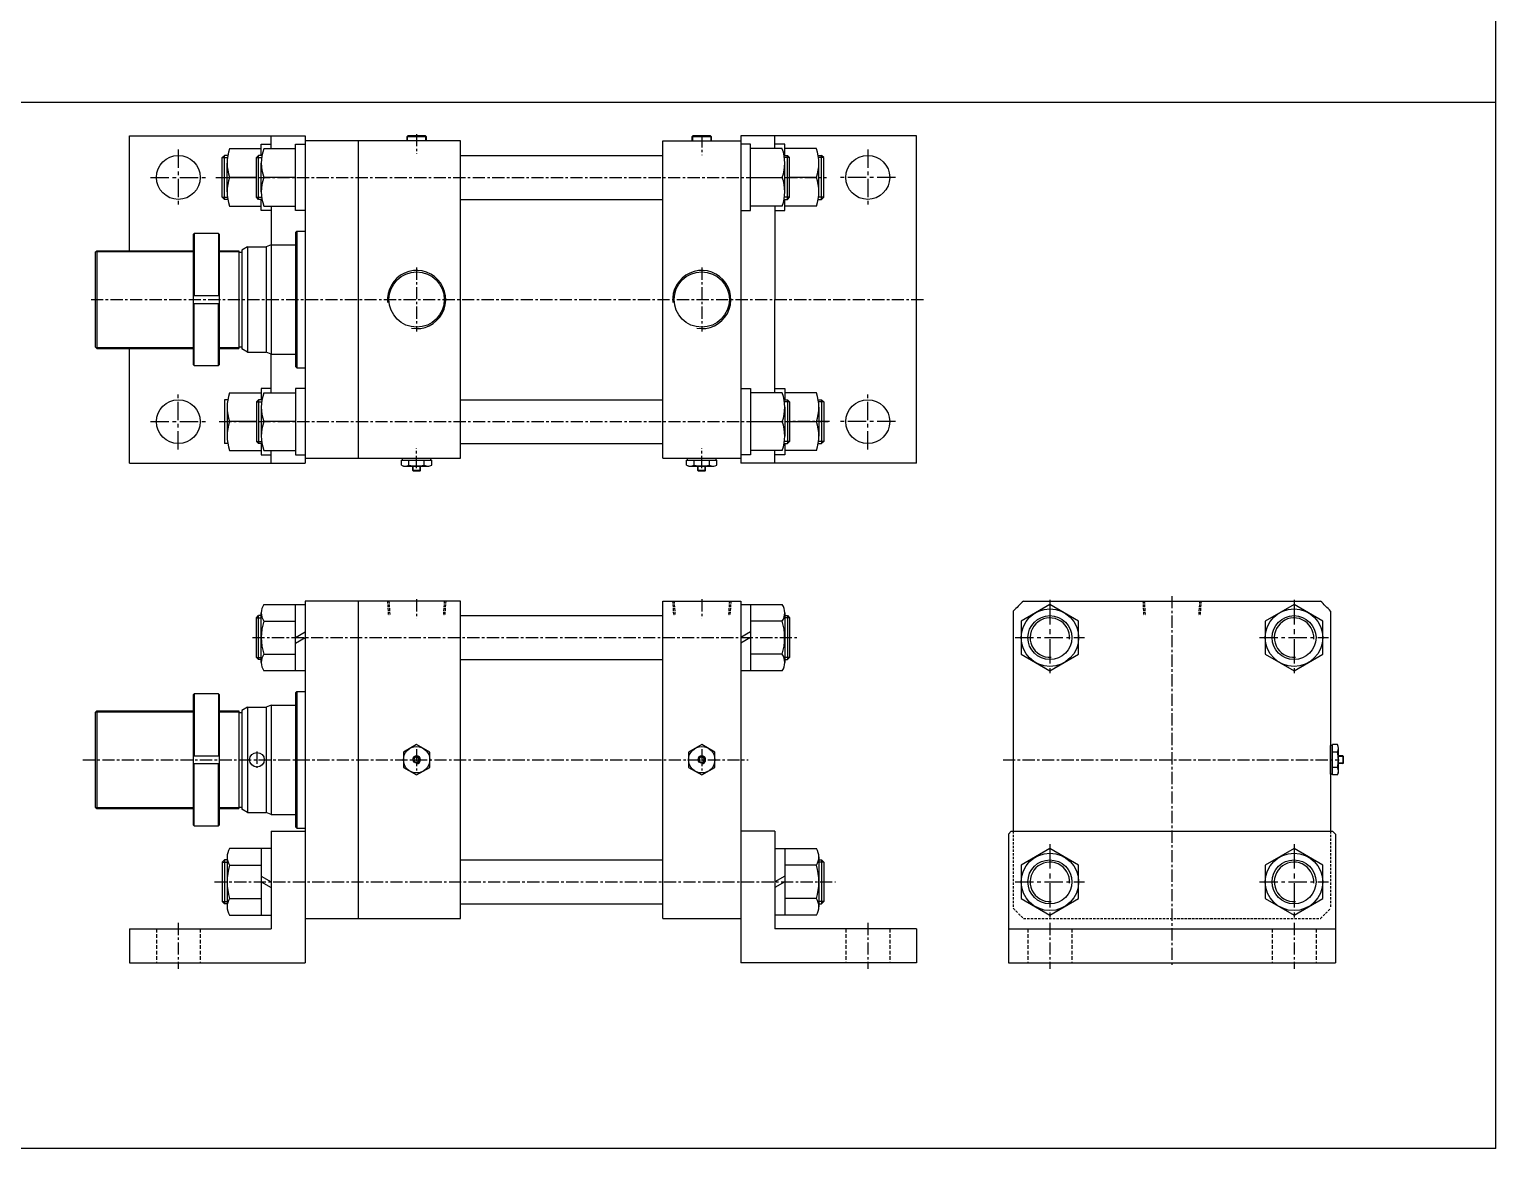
# Model space of a CAD drawing. Extents: x -819 to 7462, y 0 to 3630.
# Drawn here: x 5960 to 7462, y 0 to 1146 of the extents above; entities that cross this region are included whole.
import ezdxf

# ---------------------------------------------------------------- set-up
doc = ezdxf.new("R2010")
doc.units = 0
doc.header["$LTSCALE"] = 10
doc.header["$MEASUREMENT"] = 0
for name, pattern in [('CENTER', [2, 1.25, -0.25, 0.25, -0.25]), ('CENTERX2', [4, 2.5, -0.5, 0.5, -0.5]), ('HIDDEN', [0.375, 0.25, -0.125]), ('HIDDENX2', [0.75, 0.5, -0.25])]:
    doc.linetypes.add(name, pattern=pattern)
doc.layers.get('0').update_dxf_attribs({"linetype": 'CONTINUOUS'})
for name, color, linetype in [('CEN', 1, 'CENTERX2'), ('DIM', 2, 'CONTINUOUS'), ('HID', 2, 'HIDDENX2'), ('ML', 7, 'CONTINUOUS')]:
    doc.layers.add(name, color=color, linetype=linetype)

msp = doc.modelspace()

# ---------------------------------------------------------------- linework, layer by layer
for p, q in [((7461.9, 0), (7461.9, 2291.6)), ((7461.9, 1070.8), (0, 1070.8)), ((7461.9, 0), (0, 0))]:
    msp.add_line(p, q)
at = {"color": 7, "linetype": 'Continuous'}
for p, q in [((6342.3, 704.7), (6342.3, 706.7)), ((6342.3, 706.7), (6371.5, 706.7)), ((6371.5, 704.7), (6371.5, 706.7)), ((6634.3, 704.7), (6634.3, 706.7)), ((6634.3, 706.7), (6663.5, 706.7)), ((6663.5, 704.7), (6663.5, 706.7)), ((6341.3, 699.7), (6341.3, 704.7)), ((6341.3, 704.7), (6347.6, 704.7)), ((6344.5, 698.7), (6369.3, 698.7)), ((6347.6, 704.7), (6372.5, 704.7)), ((6349.1, 699.7), (6349.1, 704.7)), ((6352.9, 699), (6352.9, 699)), ((6352.9, 694.2), (6352.9, 698.7)), ((6352.9, 694.2), (6353.4, 693.7)), ((6360.9, 694.2), (6352.9, 694.2)), ((6353.4, 693.7), (6360.4, 693.7)), ((6360.9, 694.2), (6360.4, 693.7)), ((6360.9, 694.2), (6360.9, 698.7)), ((6364.7, 699.7), (6364.7, 704.7)), ((6372.5, 699.7), (6372.5, 704.7)), ((6633.3, 699.7), (6633.3, 704.7)), ((6633.3, 704.7), (6639.6, 704.7)), ((6636.5, 698.7), (6661.3, 698.7)), ((6639.6, 704.7), (6664.5, 704.7)), ((6641.1, 699.7), (6641.1, 704.7)), ((6644.9, 699), (6644.9, 699)), ((6644.9, 694.2), (6644.9, 698.7)), ((6644.9, 694.2), (6645.4, 693.7)), ((6652.9, 694.2), (6644.9, 694.2)), ((6645.4, 693.7), (6652.4, 693.7)), ((6652.9, 694.2), (6652.4, 693.7)), ((6652.9, 694.2), (6652.9, 698.7)), ((6656.7, 699.7), (6656.7, 704.7)), ((6664.5, 699.7), (6664.5, 704.7)), ((7292.9, 383.5), (7292.9, 412.7)), ((7294.9, 412.7), (7292.9, 412.7)), ((7299.9, 413.7), (7294.9, 413.7)), ((7294.9, 388.9), (7294.9, 413.7)), ((7299.9, 405.9), (7294.9, 405.9)), ((7300.9, 385.7), (7300.9, 410.5)), ((7300.6, 394.1), (7300.6, 394.1)), ((7305.4, 402.1), (7300.9, 402.1)), ((7305.4, 394.1), (7300.9, 394.1)), ((7305.4, 402.1), (7305.9, 401.6)), ((7305.4, 402.1), (7305.4, 394.1)), ((7305.4, 394.1), (7305.9, 394.6)), ((7305.9, 394.6), (7305.9, 401.6)), ((7294.9, 383.5), (7292.9, 383.5)), ((7299.9, 390.3), (7294.9, 390.3)), ((7294.9, 382.5), (7294.9, 388.9)), ((7299.9, 382.5), (7294.9, 382.5))]:
    msp.add_line(p, q, dxfattribs=at)
for points in [[(6343.4, 390.3), (6356.9, 382.5), (6370.4, 390.3), (6370.4, 405.9), (6356.9, 413.7), (6343.4, 405.9)], [(6635.4, 390.3), (6648.9, 382.5), (6662.4, 390.3), (6662.4, 405.9), (6648.9, 413.7), (6635.4, 405.9)], [(6355.4, 400.6), (6354, 398.1), (6355.4, 395.6), (6358.3, 395.6), (6359.8, 398.1), (6358.3, 400.6)], [(6647.4, 400.6), (6646, 398.1), (6647.4, 395.6), (6650.3, 395.6), (6651.8, 398.1), (6650.3, 400.6)]]:
    msp.add_lwpolyline(points, close=True, dxfattribs=at)
for centre, radius in [((6356.9, 398.1), 13.5), ((6648.9, 398.1), 13.5), ((6356.9, 398.1), 3.5), ((6648.9, 398.1), 3.5)]:
    msp.add_circle(centre, radius, dxfattribs=at)
for centre, radius, start, end in [((6344.5, 704.3), 5.62, 235.6158, 270), ((6345.2, 706.9), 8.22, 241.7006, 298.2994), ((6356.9, 730.1), 31.3, 255.6172, 270.0141), ((6356.9, 730.1), 31.3, 269.9859, 284.3828), ((6368.6, 706.9), 8.22, 241.7006, 298.2994), ((6636.5, 704.3), 5.62, 235.6158, 270), ((6637.2, 706.9), 8.22, 241.7006, 298.2994), ((6648.9, 730.1), 31.3, 255.6172, 270.0141), ((6648.9, 730.1), 31.3, 269.9859, 284.3828), ((6660.6, 706.9), 8.22, 241.7006, 298.2994), ((7292.7, 409.8), 8.22, 331.7006, 28.2994), ((7269.5, 398.1), 31.3, 359.9859, 14.3828), ((7269.5, 398.1), 31.3, 345.6172, 0.0141), ((7292.7, 386.4), 8.22, 331.7006, 28.2994), ((7295.3, 385.7), 5.62, 325.6158, 0)]:
    msp.add_arc(centre, radius, start, end, dxfattribs=at)
at = {"layer": 'CEN', "linetype": 'CENTER', "ltscale": 1.5}
for p, q in [((6112.9, 1022.7), (6112.9, 965.7)), ((6818.9, 1022.7), (6818.9, 965.7)), ((6084.4, 994.2), (6141.4, 994.2)), ((6847.4, 994.2), (6790.4, 994.2)), ((6112.9, 715.7), (6112.9, 772.7)), ((6818.9, 715.7), (6818.9, 772.7)), ((6084.4, 744.2), (6141.4, 744.2)), ((6847.4, 744.2), (6790.4, 744.2))]:
    msp.add_line(p, q, dxfattribs=at)
at = {"layer": 'CEN', "color": 1, "linetype": 'CENTER', "ltscale": 2}
for p, q in [((7005.4, 561.7), (7005.4, 484.5)), ((7255.4, 561.7), (7255.4, 484.5)), ((7005.4, 311.7), (7005.4, 234.5)), ((7255.4, 311.7), (7255.4, 234.5))]:
    msp.add_line(p, q, dxfattribs=at)
at = {"layer": 'CEN', "color": 1, "linetype": 'CENTER', "ltscale": 1.5}
for p, q in [((6969.9, 523.1), (7040.8, 523.1)), ((7219.9, 523.1), (7290.8, 523.1)), ((6969.9, 273.1), (7040.8, 273.1)), ((7219.9, 273.1), (7290.8, 273.1))]:
    msp.add_line(p, q, dxfattribs=at)
at = {"layer": 'CEN', "color": 1, "linetype": 'CENTER'}
for p, q in [((6112.9, 231.1), (6112.9, 184.1)), ((6818.9, 231.1), (6818.9, 184.1)), ((7005.4, 231.1), (7005.4, 184.1)), ((7255.4, 231.1), (7255.4, 184.1))]:
    msp.add_line(p, q, dxfattribs=at)
at = {"layer": 'DIM'}
for p, q in [((6157.9, 1014.5), (6163.2, 1014.5)), ((6192.9, 1014.5), (6198.2, 1014.5)), ((6738.9, 1014.5), (6733.5, 1014.5)), ((6773.9, 1014.5), (6768.5, 1014.5)), ((6157.9, 974), (6163.2, 974)), ((6192.9, 974), (6198.2, 974)), ((6738.9, 974), (6733.5, 974)), ((6773.9, 974), (6768.5, 974)), ((6192.9, 764.5), (6198.2, 764.5)), ((6738.9, 764.5), (6733.5, 764.5)), ((6773.9, 764.5), (6768.5, 764.5)), ((6192.9, 724), (6198.2, 724)), ((6738.9, 724), (6733.5, 724)), ((6773.9, 724), (6768.5, 724)), ((6192.9, 543.4), (6197.9, 543.4)), ((6738.9, 543.4), (6733.9, 543.4)), ((6232.9, 523.1), (6242.9, 528.9)), ((6698.9, 528.9), (6688.9, 523.1)), ((6232.9, 517.3), (6242.9, 523.1)), ((6698.9, 523.1), (6688.9, 517.3)), ((6192.9, 502.9), (6197.9, 502.9)), ((6738.9, 502.9), (6733.9, 502.9)), ((6157.9, 293.4), (6162.9, 293.4)), ((6773.9, 293.4), (6768.9, 293.4)), ((6197.9, 278.9), (6207.9, 273.1)), ((6197.9, 273.1), (6207.9, 267.3)), ((6733.9, 278.9), (6723.9, 273.1)), ((6733.9, 273.1), (6723.9, 267.3)), ((6157.9, 252.9), (6162.9, 252.9)), ((6773.9, 252.9), (6768.9, 252.9))]:
    msp.add_line(p, q, dxfattribs=at)
for centre in [(7005.4, 523.1), (7255.4, 523.1), (7005.4, 273.1), (7255.4, 273.1)]:
    msp.add_arc(centre, 20.2, 356.0356, 273.9644, dxfattribs=at)
at = {"layer": 'HID', "color": 6, "linetype": 'HIDDEN', "ltscale": 1.5}
for p, q in [((6090.4, 225.1), (6090.4, 190.1)), ((6135.4, 225.1), (6135.4, 190.1)), ((6796.4, 225.1), (6796.4, 190.1)), ((6841.4, 225.1), (6841.4, 190.1)), ((6982.9, 225.1), (6982.9, 190.1)), ((7027.9, 225.1), (7027.9, 190.1)), ((7232.9, 225.1), (7232.9, 190.1)), ((7277.9, 225.1), (7277.9, 190.1))]:
    msp.add_line(p, q, dxfattribs=at)
at = {"layer": 'ML'}
for p, q in [((6062.9, 1036.7), (6242.9, 1036.7)), ((6062.9, 919.2), (6062.9, 1036.7)), ((6207.9, 1023.7), (6207.9, 1036.7)), ((6242.9, 1036.7), (6242.9, 701.7)), ((6347.9, 1036.7), (6346.9, 1035.7)), ((6365.9, 1036.7), (6347.9, 1036.7)), ((6365.9, 1036.7), (6366.9, 1035.7)), ((6639.9, 1036.7), (6638.9, 1035.7)), ((6657.9, 1036.7), (6639.9, 1036.7)), ((6657.9, 1036.7), (6658.9, 1035.7)), ((6688.9, 1036.7), (6688.9, 701.7)), ((6868.9, 1036.7), (6688.9, 1036.7)), ((6723.9, 1023.7), (6723.9, 1036.7)), ((6868.9, 869.2), (6868.9, 1036.7)), ((6165.4, 1023.7), (6197.9, 1023.7)), ((6197.9, 1016.7), (6197.9, 1028.2)), ((6197.9, 1028.2), (6207.9, 1028.2)), ((6200.4, 1023.7), (6232.9, 1023.7)), ((6232.9, 960.2), (6232.9, 1028.2)), ((6232.9, 1028.2), (6242.9, 1028.2)), ((6401.9, 1031.7), (6242.9, 1031.7)), ((6296.9, 1031.7), (6296.9, 706.7)), ((6366.9, 1035.7), (6346.9, 1035.7)), ((6346.9, 1035.7), (6346.9, 1031.7)), ((6366.9, 1031.7), (6366.9, 1035.7)), ((6401.9, 706.7), (6401.9, 1031.7)), ((6608.9, 706.7), (6608.9, 1031.7)), ((6608.9, 1031.7), (6688.9, 1031.7)), ((6658.9, 1035.7), (6638.9, 1035.7)), ((6638.9, 1035.7), (6638.9, 1031.7)), ((6658.9, 1031.7), (6658.9, 1035.7)), ((6698.9, 1028.2), (6688.9, 1028.2)), ((6698.9, 960.2), (6698.9, 1028.2)), ((6731.4, 1023.7), (6698.9, 1023.7)), ((6733.9, 1028.2), (6723.9, 1028.2)), ((6733.9, 1016.7), (6733.9, 1028.2)), ((6766.4, 1023.7), (6733.9, 1023.7)), ((6157.9, 1014.5), (6160.1, 1016.7)), ((6157.9, 974), (6157.9, 1014.5)), ((6160.1, 971.7), (6160.1, 1016.7)), ((6163.6, 1016.7), (6160.1, 1016.7)), ((6162.9, 979.5), (6162.9, 1008.9)), ((6192.9, 1014.5), (6195.1, 1016.7)), ((6192.9, 974), (6192.9, 1014.5)), ((6195.1, 971.7), (6195.1, 1016.7)), ((6198.6, 1016.7), (6195.1, 1016.7)), ((6197.9, 979.5), (6197.9, 1008.9)), ((6733.2, 1016.7), (6736.6, 1016.7)), ((6733.9, 979.5), (6733.9, 1008.9)), ((6736.6, 971.7), (6736.6, 1016.7)), ((6738.9, 1014.5), (6736.6, 1016.7)), ((6738.9, 974), (6738.9, 1014.5)), ((6768.2, 1016.7), (6771.6, 1016.7)), ((6768.9, 979.5), (6768.9, 1008.9)), ((6771.6, 971.7), (6771.6, 1016.7)), ((6773.9, 1014.5), (6771.6, 1016.7)), ((6773.9, 974), (6773.9, 1014.5)), ((6192.9, 994.2), (6165.4, 994.2)), ((6165.4, 994.2), (6192.9, 994.2)), ((6232.9, 994.2), (6200.4, 994.2)), ((6698.9, 994.2), (6731.4, 994.2)), ((6766.4, 994.2), (6738.9, 994.2)), ((6160.1, 971.7), (6157.9, 974)), ((6163.6, 971.7), (6160.1, 971.7)), ((6165.4, 964.8), (6197.9, 964.8)), ((6195.1, 971.7), (6192.9, 974)), ((6198.6, 971.7), (6195.1, 971.7)), ((6197.9, 960.2), (6197.9, 971.7)), ((6200.4, 964.8), (6232.9, 964.8)), ((6207.9, 964.8), (6207.9, 925.2)), ((6731.4, 964.8), (6698.9, 964.8)), ((6723.9, 964.8), (6723.9, 869.2)), ((6733.2, 971.7), (6736.6, 971.7)), ((6733.9, 960.2), (6733.9, 971.7)), ((6766.4, 964.8), (6733.9, 964.8)), ((6736.6, 971.7), (6738.9, 974)), ((6768.2, 971.7), (6771.6, 971.7)), ((6771.6, 971.7), (6773.9, 974)), ((6207.9, 960.2), (6197.9, 960.2)), ((6242.9, 960.2), (6232.9, 960.2)), ((6688.9, 960.2), (6698.9, 960.2)), ((6723.9, 960.2), (6733.9, 960.2)), ((6128, 935.7), (6129, 936.7)), ((6128, 935.7), (6128, 802.7)), ((6129, 936.7), (6129, 873.2)), ((6154, 936.7), (6129, 936.7)), ((6154, 936.7), (6154, 873.2)), ((6154, 936.7), (6155, 935.7)), ((6155, 802.7), (6155, 935.7)), ((6232.9, 937.7), (6234.4, 939.2)), ((6232.9, 937.7), (6232.9, 800.7)), ((6234.4, 939.2), (6234.4, 799.2)), ((6234.4, 939.2), (6242.9, 939.2)), ((6027.9, 917.7), (6029.4, 919.2)), ((6027.9, 917.7), (6027.9, 820.7)), ((6029.4, 919.2), (6128, 919.2)), ((6029.4, 919.2), (6029.4, 819.2)), ((6155, 919.2), (6174.9, 919.2)), ((6174.9, 919.2), (6174.9, 819.2)), ((6174.9, 917.7), (6177.9, 917.7)), ((6183.9, 923.2), (6177.9, 919.8)), ((6177.9, 919.8), (6177.9, 818.7)), ((6183.9, 923.2), (6183.9, 815.2)), ((6183.9, 923.2), (6202.9, 923.2)), ((6207.9, 925.2), (6202.9, 923.2)), ((6202.9, 923.2), (6202.9, 815.2)), ((6207.9, 925.2), (6207.9, 813.2)), ((6207.9, 925.2), (6232.9, 925.2)), ((6128, 873.2), (6155, 873.2)), ((6128, 865.2), (6155, 865.2)), ((6129, 801.7), (6129, 865.2)), ((6154, 801.7), (6154, 865.2)), ((6723.9, 773.7), (6723.9, 869.2)), ((6868.9, 701.7), (6868.9, 869.2)), ((6027.9, 820.7), (6029.4, 819.2)), ((6029.4, 819.2), (6128, 819.2)), ((6062.9, 701.7), (6062.9, 819.2)), ((6155, 819.2), (6174.9, 819.2)), ((6174.9, 820.7), (6177.9, 820.7)), ((6183.9, 815.2), (6177.9, 818.7)), ((6183.9, 815.2), (6202.9, 815.2)), ((6207.9, 813.2), (6202.9, 815.2)), ((6207.9, 813.2), (6232.9, 813.2)), ((6207.9, 773.7), (6207.9, 813.2)), ((6129, 801.7), (6128, 802.7)), ((6129, 801.7), (6154, 801.7)), ((6154, 801.7), (6155, 802.7)), ((6232.9, 800.7), (6234.4, 799.2)), ((6234.4, 799.2), (6242.9, 799.2)), ((6160.1, 766.7), (6160.1, 721.7)), ((6163.6, 766.7), (6160.1, 766.7)), ((6165.4, 773.7), (6197.9, 773.7)), ((6195.1, 766.7), (6192.9, 764.5)), ((6195.1, 766.7), (6195.1, 721.7)), ((6198.6, 766.7), (6195.1, 766.7)), ((6197.9, 778.2), (6197.9, 766.7)), ((6207.9, 778.2), (6197.9, 778.2)), ((6200.4, 773.7), (6232.9, 773.7)), ((6232.9, 778.2), (6232.9, 710.2)), ((6242.9, 778.2), (6232.9, 778.2)), ((6688.9, 778.2), (6698.9, 778.2)), ((6698.9, 778.2), (6698.9, 710.2)), ((6731.4, 773.7), (6698.9, 773.7)), ((6723.9, 778.2), (6733.9, 778.2)), ((6733.2, 766.7), (6736.6, 766.7)), ((6733.9, 778.2), (6733.9, 766.7)), ((6766.4, 773.7), (6733.9, 773.7)), ((6736.6, 766.7), (6736.6, 721.7)), ((6736.6, 766.7), (6738.9, 764.5)), ((6768.2, 766.7), (6771.6, 766.7)), ((6771.6, 766.7), (6771.6, 721.7)), ((6771.6, 766.7), (6773.9, 764.5)), ((6162.9, 758.9), (6162.9, 729.5)), ((6192.9, 764.5), (6192.9, 724)), ((6197.9, 758.9), (6197.9, 729.5)), ((6733.9, 758.9), (6733.9, 729.5)), ((6738.9, 764.5), (6738.9, 724)), ((6768.9, 758.9), (6768.9, 729.5)), ((6773.9, 764.5), (6773.9, 724)), ((6192.9, 744.2), (6165.4, 744.2)), ((6232.9, 744.2), (6200.4, 744.2)), ((6698.9, 744.2), (6731.4, 744.2)), ((6738.9, 744.2), (6766.4, 744.2)), ((6163.6, 721.7), (6160.1, 721.7)), ((6192.9, 724), (6195.1, 721.7)), ((6198.6, 721.7), (6195.1, 721.7)), ((6197.9, 721.7), (6197.9, 710.2)), ((6733.2, 721.7), (6736.6, 721.7)), ((6733.9, 721.7), (6733.9, 710.2)), ((6738.9, 724), (6736.6, 721.7)), ((6768.2, 721.7), (6771.6, 721.7)), ((6773.9, 724), (6771.6, 721.7)), ((6165.4, 714.8), (6197.9, 714.8)), ((6197.9, 710.2), (6207.9, 710.2)), ((6200.4, 714.8), (6232.9, 714.8)), ((6207.9, 701.7), (6207.9, 714.8)), ((6232.9, 710.2), (6242.9, 710.2)), ((6242.9, 706.7), (6401.9, 706.7)), ((6608.9, 706.7), (6688.9, 706.7)), ((6698.9, 710.2), (6688.9, 710.2)), ((6731.4, 714.8), (6698.9, 714.8)), ((6723.9, 701.7), (6723.9, 714.8)), ((6733.9, 710.2), (6723.9, 710.2)), ((6766.4, 714.8), (6733.9, 714.8)), ((6062.9, 701.7), (6242.9, 701.7)), ((6868.9, 701.7), (6688.9, 701.7)), ((6200.4, 557.1), (6242.9, 557.1)), ((6232.9, 489.1), (6232.9, 557.1)), ((6401.9, 560.6), (6242.9, 560.6)), ((6242.9, 560.6), (6242.9, 235.6)), ((6296.9, 560.6), (6296.9, 235.6)), ((6401.9, 560.6), (6296.9, 560.6)), ((6401.9, 235.6), (6401.9, 560.6)), ((6608.9, 235.6), (6608.9, 560.6)), ((6608.9, 560.6), (6688.9, 560.6)), ((6688.9, 560.6), (6688.9, 235.6)), ((6688.9, 557.1), (6731.4, 557.1)), ((6698.9, 557.1), (6698.9, 489.1)), ((6978.4, 560.6), (7282.4, 560.6)), ((6192.9, 543.4), (6195.1, 545.6)), ((6192.9, 502.9), (6192.9, 543.4)), ((6195.1, 500.6), (6195.1, 545.6)), ((6197.9, 545.6), (6195.1, 545.6)), ((6197.9, 497.6), (6197.9, 548.6)), ((6733.9, 548.6), (6733.9, 497.6)), ((6733.9, 545.6), (6736.6, 545.6)), ((6736.6, 545.6), (6736.6, 500.6)), ((6736.6, 545.6), (6738.9, 543.4)), ((6738.9, 543.4), (6738.9, 502.9)), ((6967.9, 550.1), (6967.9, 325.1)), ((7292.9, 550.1), (7292.9, 325.1)), ((6200.4, 540.1), (6232.9, 540.1)), ((6731.4, 540.1), (6698.9, 540.1)), ((6195.1, 500.6), (6192.9, 502.9)), ((6197.9, 500.6), (6195.1, 500.6)), ((6200.4, 506.1), (6232.9, 506.1)), ((6731.4, 506.1), (6698.9, 506.1)), ((6733.9, 500.6), (6736.6, 500.6)), ((6738.9, 502.9), (6736.6, 500.6)), ((6242.9, 489.1), (6200.4, 489.1)), ((6731.4, 489.1), (6688.9, 489.1)), ((6128, 464.6), (6129, 465.6)), ((6129, 465.6), (6129, 402.1)), ((6154, 465.6), (6129, 465.6)), ((6154, 465.6), (6154, 402.1)), ((6154, 465.6), (6155, 464.6)), ((6232.9, 466.6), (6234.4, 468.1)), ((6232.9, 466.6), (6232.9, 329.6)), ((6234.4, 468.1), (6234.4, 328.1)), ((6234.4, 468.1), (6242.9, 468.1)), ((6128, 464.6), (6128, 331.6)), ((6155, 331.6), (6155, 464.6)), ((6183.9, 452.1), (6177.9, 448.6)), ((6183.9, 452.1), (6202.9, 452.1)), ((6183.9, 452.1), (6183.9, 344.1)), ((6207.9, 454.1), (6202.9, 452.1)), ((6202.9, 452.1), (6202.9, 344.1)), ((6207.9, 454.1), (6232.9, 454.1)), ((6207.9, 454.1), (6207.9, 342.1)), ((6027.9, 446.6), (6029.4, 448.1)), ((6027.9, 446.6), (6027.9, 349.6)), ((6029.4, 448.1), (6128, 448.1)), ((6029.4, 448.1), (6029.4, 348.1)), ((6155, 448.1), (6174.9, 448.1)), ((6174.9, 448.1), (6174.9, 348.1)), ((6174.9, 446.6), (6177.9, 446.6)), ((6177.9, 448.6), (6177.9, 347.6)), ((6128, 402.1), (6155, 402.1)), ((6128, 394.1), (6155, 394.1)), ((6129, 330.6), (6129, 394.1)), ((6154, 330.6), (6154, 394.1)), ((6027.9, 349.6), (6029.4, 348.1)), ((6029.4, 348.1), (6128, 348.1)), ((6155, 348.1), (6174.9, 348.1)), ((6174.9, 349.6), (6177.9, 349.6)), ((6183.9, 344.1), (6177.9, 347.6)), ((6129, 330.6), (6128, 331.6)), ((6129, 330.6), (6154, 330.6)), ((6154, 330.6), (6155, 331.6)), ((6183.9, 344.1), (6202.9, 344.1)), ((6207.9, 342.1), (6202.9, 344.1)), ((6207.9, 342.1), (6232.9, 342.1)), ((6207.9, 325.1), (6207.9, 225.1)), ((6207.9, 325.1), (6242.9, 325.1)), ((6232.9, 329.6), (6234.4, 328.1)), ((6234.4, 328.1), (6242.9, 328.1)), ((6723.9, 325.1), (6688.9, 325.1)), ((6723.9, 325.1), (6723.9, 225.1)), ((6965.9, 325.1), (6962.9, 322.1)), ((6962.9, 322.1), (6962.9, 190.1)), ((6965.9, 325.1), (7294.9, 325.1)), ((7294.9, 325.1), (7297.9, 322.1)), ((7297.9, 322.1), (7297.9, 190.1)), ((6207.9, 307.1), (6165.4, 307.1)), ((6197.9, 307.1), (6197.9, 239.1)), ((6723.9, 307.1), (6766.4, 307.1)), ((6733.9, 307.1), (6733.9, 239.1)), ((6160.1, 295.6), (6157.9, 293.4)), ((6157.9, 293.4), (6157.9, 252.9)), ((6160.1, 295.6), (6160.1, 250.6)), ((6162.9, 295.6), (6160.1, 295.6)), ((6162.9, 298.6), (6162.9, 247.6)), ((6165.4, 290.1), (6197.9, 290.1)), ((6766.4, 290.1), (6733.9, 290.1)), ((6768.9, 298.6), (6768.9, 247.6)), ((6768.9, 295.6), (6771.6, 295.6)), ((6771.6, 295.6), (6771.6, 250.6)), ((6771.6, 295.6), (6773.9, 293.4)), ((6773.9, 293.4), (6773.9, 252.9)), ((6165.4, 256.1), (6197.9, 256.1)), ((6766.4, 256.1), (6733.9, 256.1)), ((6157.9, 252.9), (6160.1, 250.6)), ((6162.9, 250.6), (6160.1, 250.6)), ((6768.9, 250.6), (6771.6, 250.6)), ((6773.9, 252.9), (6771.6, 250.6)), ((6165.4, 239.1), (6207.9, 239.1)), ((6242.9, 235.6), (6401.9, 235.6)), ((6242.9, 235.6), (6242.9, 190.1)), ((6608.9, 235.6), (6688.9, 235.6)), ((6688.9, 235.6), (6688.9, 190.1)), ((6766.4, 239.1), (6723.9, 239.1)), ((6062.9, 225.1), (6062.9, 190.1)), ((6062.9, 225.1), (6207.9, 225.1)), ((6868.9, 225.1), (6723.9, 225.1)), ((6868.9, 225.1), (6868.9, 190.1)), ((6962.9, 225.1), (7297.9, 225.1)), ((6062.9, 190.1), (6242.9, 190.1)), ((6868.9, 190.1), (6688.9, 190.1)), ((6962.9, 190.1), (7297.9, 190.1))]:
    msp.add_line(p, q, dxfattribs=at)
at = {"layer": 'ML', "color": 2}
for p, q in [((6347.4, 1036.2), (6347.4, 1031.7)), ((6366.4, 1031.7), (6366.4, 1036.2)), ((6639.4, 1036.2), (6639.4, 1031.7)), ((6658.4, 1031.7), (6658.4, 1036.2)), ((6028.4, 918.2), (6128, 918.2)), ((6155, 918.2), (6174.9, 918.2)), ((6028.4, 820.2), (6128, 820.2)), ((6155, 820.2), (6174.9, 820.2)), ((6353.4, 698.9), (6353.4, 698.9)), ((6353.4, 693.7), (6353.4, 698.7)), ((6360.4, 693.7), (6360.4, 698.7)), ((6645.4, 698.9), (6645.4, 698.9)), ((6645.4, 693.7), (6645.4, 698.7)), ((6652.4, 693.7), (6652.4, 698.7)), ((6028.4, 447.1), (6128, 447.1)), ((6155, 447.1), (6174.9, 447.1)), ((7300.7, 394.6), (7300.7, 394.6)), ((7305.9, 401.6), (7300.9, 401.6)), ((7305.9, 394.6), (7300.9, 394.6)), ((6028.4, 349.1), (6128, 349.1)), ((6155, 349.1), (6174.9, 349.1))]:
    msp.add_line(p, q, dxfattribs=at)
at = {"layer": 'ML', "color": 1, "linetype": 'CENTER'}
for p, q in [((6356.9, 1038.6), (6356.9, 1018.2)), ((6648.9, 1037.4), (6648.9, 1017)), ((6151.2, 994.2), (6192.9, 994.2)), ((6154.4, 994.2), (6776.7, 994.2)), ((6356.9, 902), (6356.9, 836.4)), ((6648.9, 902), (6648.9, 836.4)), ((6023.5, 869.2), (6877.6, 869.2)), ((6154.7, 744.2), (6778.3, 744.2)), ((6184, 744.2), (6192.9, 744.2)), ((6779.8, 744.2), (6738.9, 744.2)), ((6356.9, 696.7), (6356.9, 717.2)), ((6648.9, 696.7), (6648.9, 717.2)), ((6356.9, 562.5), (6356.9, 542.2)), ((6648.9, 562.5), (6648.9, 542.2)), ((7130.4, 565.7), (7130.4, 187.9)), ((6188.8, 523.1), (6748.6, 523.1)), ((6193.4, 406.4), (6193.4, 389.9)), ((6356.9, 409.1), (6356.9, 387.1)), ((6648.9, 409.1), (6648.9, 387.1)), ((6015.1, 398.1), (6696.5, 398.1)), ((6957.4, 398.1), (7301.6, 398.1)), ((6150.1, 273.1), (6785.9, 273.1))]:
    msp.add_line(p, q, dxfattribs=at)
at = {"layer": 'ML', "color": 7, "linetype": 'Continuous'}
for p, q in [((6401.9, 1016.7), (6608.9, 1016.7)), ((6401.9, 971.7), (6608.9, 971.7)), ((6401.9, 766.7), (6608.9, 766.7)), ((6401.9, 721.7), (6608.9, 721.7)), ((6401.9, 545.6), (6608.9, 545.6)), ((6401.9, 500.6), (6608.9, 500.6)), ((6401.9, 295.6), (6608.9, 295.6)), ((6401.9, 250.6), (6608.9, 250.6))]:
    msp.add_line(p, q, dxfattribs=at)
at = {"layer": 'ML', "color": 6, "linetype": 'HIDDEN'}
for p, q in [((6327.1, 560.6), (6328, 545.6)), ((6328.6, 560.6), (6329.5, 545.6)), ((6385.2, 560.6), (6384.3, 545.6)), ((6386.7, 560.6), (6385.7, 545.6)), ((6619.1, 560.6), (6620, 545.6)), ((6620.6, 560.6), (6621.5, 545.6)), ((6677.2, 560.6), (6676.3, 545.6)), ((6678.7, 560.6), (6677.7, 545.6)), ((7100.6, 560.6), (7101.5, 545.6)), ((7102, 560.6), (7103, 545.6)), ((7158.7, 560.6), (7157.7, 545.6)), ((7160.2, 560.6), (7159.2, 545.6)), ((6967.9, 325.1), (6967.9, 246.1)), ((7292.9, 325.1), (7292.9, 246.1)), ((6978.4, 235.6), (7282.4, 235.6))]:
    msp.add_line(p, q, dxfattribs=at)
at = {"layer": 'ML'}
for points in [[(7005.4, 557.1), (6975.9, 540.1), (6975.9, 506.1), (7005.4, 489.1), (7034.8, 506.1), (7034.8, 540.1)], [(7255.4, 557.1), (7225.9, 540.1), (7225.9, 506.1), (7255.4, 489.1), (7284.8, 506.1), (7284.8, 540.1)], [(7005.4, 307.1), (6975.9, 290.1), (6975.9, 256.1), (7005.4, 239.1), (7034.8, 256.1), (7034.8, 290.1)], [(7255.4, 307.1), (7225.9, 290.1), (7225.9, 256.1), (7255.4, 239.1), (7284.8, 256.1), (7284.8, 290.1)]]:
    msp.add_lwpolyline(points, close=True, dxfattribs=at)
for centre, radius in [((6112.9, 994.2), 22.5), ((6818.9, 994.2), 22.5), ((6356.9, 869.2), 28.3), ((6648.9, 869.2), 28.3), ((6112.9, 744.2), 22.5), ((6818.9, 744.2), 22.5), ((7005.4, 523.1), 29.4), ((7005.4, 523.1), 22.5), ((7255.4, 523.1), 29.4), ((7255.4, 523.1), 22.5), ((6193.4, 398.1), 7.5), ((7005.4, 273.1), 29.4), ((7255.4, 273.1), 29.4), ((7005.4, 273.1), 22.5), ((7255.4, 273.1), 22.5)]:
    msp.add_circle(centre, radius, dxfattribs=at)
for centre, radius, start, end in [((6207.5, 1008.9), 44.6, 160.7252, 199.2748), ((6242.5, 1008.9), 44.6, 160.7252, 199.2748), ((6689.3, 1008.9), 44.6, 340.7252, 19.2748), ((6724.3, 1008.9), 44.6, 340.7252, 19.2748), ((6207.5, 979.5), 44.6, 160.7252, 199.2748), ((6242.5, 979.5), 44.6, 160.7252, 199.2748), ((6689.3, 979.5), 44.6, 340.7252, 19.2748), ((6724.3, 979.5), 44.6, 340.7252, 19.2748), ((6207.5, 758.9), 44.6, 160.7252, 199.2748), ((6242.5, 758.9), 44.6, 160.7252, 199.2748), ((6689.3, 758.9), 44.6, 340.7252, 19.2748), ((6724.3, 758.9), 44.6, 340.7252, 19.2748), ((6207.5, 729.5), 44.6, 160.7252, 199.2748), ((6242.5, 729.5), 44.6, 160.7252, 199.2748), ((6689.3, 729.5), 44.6, 340.7252, 19.2748), ((6724.3, 729.5), 44.6, 340.7252, 19.2748), ((6213.6, 548.6), 15.7, 147.2209, 212.7791), ((6718.2, 548.6), 15.7, 327.2209, 32.7791), ((7130.4, 398.1), 222.5, 133.0853, 136.9147), ((7130.4, 398.1), 222.5, 43.0853, 46.9147), ((6256.9, 523.1), 59, 163.2682, 196.7318), ((6674.8, 523.1), 59, 343.2682, 16.7318), ((6213.6, 497.6), 15.7, 147.2209, 212.7791), ((6718.2, 497.6), 15.7, 327.2209, 32.7791), ((6178.6, 298.6), 15.7, 147.2209, 212.7791), ((6753.2, 298.6), 15.7, 327.2209, 32.7791), ((6221.9, 273.1), 59, 163.2682, 196.7318), ((6709.8, 273.1), 59, 343.2682, 16.7318), ((6178.6, 247.6), 15.7, 147.2209, 212.7791), ((6753.2, 247.6), 15.7, 327.2209, 32.7791)]:
    msp.add_arc(centre, radius, start, end, dxfattribs=at)
at = {"layer": 'ML', "color": 2}
for centre, radius, start, end in [((6356.9, 869.2), 29.8, 260.1793, 185.8112), ((6648.9, 869.2), 29.8, 260.1793, 185.8112), ((6356.9, 398.1), 4, 270, 180), ((6648.9, 398.1), 4, 270, 180)]:
    msp.add_arc(centre, radius, start, end, dxfattribs=at)
at = {"layer": 'ML', "color": 6, "linetype": 'HIDDEN'}
for start, end in [(223.0853, 226.9147), (313.0853, 316.9147)]:
    msp.add_arc((7130.4, 398.1), 222.5, start, end, dxfattribs=at)

doc.saveas('drawing.dxf')
